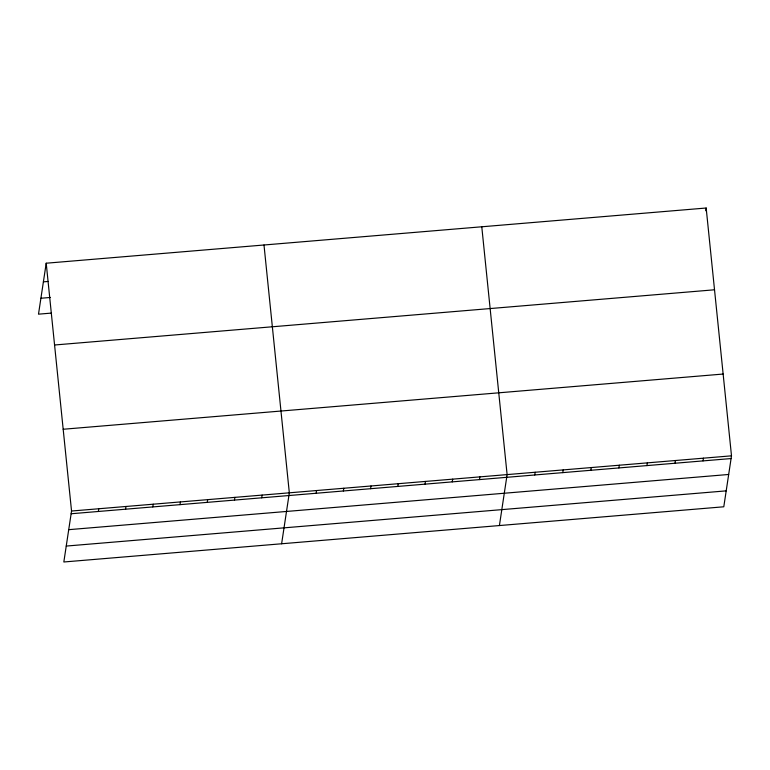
<?xml version="1.0" encoding="UTF-8"?>
<svg xmlns="http://www.w3.org/2000/svg" width="770" height="770" viewBox="0 0 770 770"><rect width="100%" height="100%" fill="white"/><g stroke="black" fill="none" stroke-linecap="round" stroke-linejoin="round"><path stroke-width="1.16" d="M46.21 263.215L71.543 511.03L63.833 561.985L723.79 506.785L731.5 455.83L706.167 208.016L46.21 263.215L38.5 314.17L51.523 313.082M98.348 511.472L98.762 508.758M125.577 509.201L125.991 506.477M152.797 506.92L153.211 504.196M180.026 504.648L180.43 501.925M207.245 502.367L207.659 499.643M234.465 500.096L234.879 497.372M261.694 497.815L262.108 495.091M281.618 543.774L289.328 492.819L263.994 244.995M316.143 493.262L316.547 490.538M343.362 490.981L343.776 488.257M370.582 488.709L370.996 485.986M397.811 486.428L398.225 483.704M425.03 484.157L425.444 481.433M452.26 481.876L452.664 479.152M479.479 479.594L479.893 476.88M499.412 525.554L507.112 474.599L481.779 226.784M534.746 474.975L535.16 472.251M562.803 472.626L563.207 469.902M590.85 470.287L591.254 467.563M618.897 467.939L619.311 465.215M646.944 465.59L647.358 462.866M705.753 210.739L706.167 208.016M674.992 463.242L675.406 460.518M703.039 460.903L703.453 458.179M43.389 281.858L48.125 281.454M40.906 298.25L50.377 297.461M54.564 344.998L714.522 289.789M63.178 429.256L723.136 374.047M71.543 511.03L731.5 455.83M71.129 513.754L731.086 458.554M68.723 529.673L728.68 474.474M66.239 546.065L726.197 490.865"/></g></svg>
